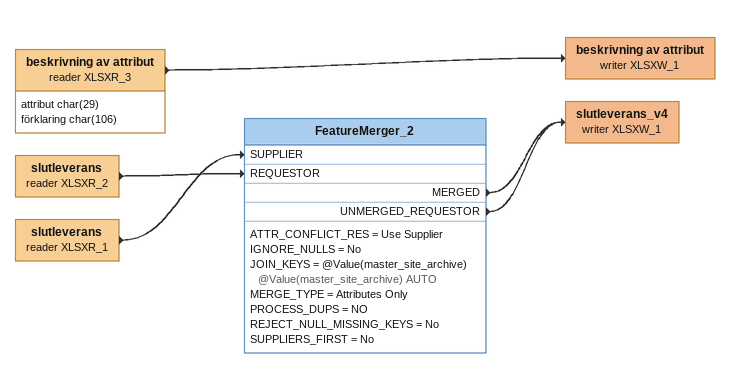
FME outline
beskrivning av attribut (reader XLSXR_3)
    attributes: attribut char(29), förklaring char(106)
    -> beskrivning av attribut (writer XLSXW_1)
beskrivning av attribut (writer XLSXW_1)
slutleverans (reader XLSXR_2)
    -> FeatureMerger_2 [REQUESTOR]
slutleverans (reader XLSXR_1)
    -> FeatureMerger_2 [SUPPLIER]
FeatureMerger_2
    ATTR_CONFLICT_RES = Use Supplier
    IGNORE_NULLS = No
    JOIN_KEYS = @Value(master_site_archive) @Value(master_site_archive) AUTO
    MERGE_TYPE = Attributes Only
    PROCESS_DUPS = NO
    REJECT_NULL_MISSING_KEYS = No
    SUPPLIERS_FIRST = No
    MERGED -> slutleverans_v4 (writer XLSXW_1)
    UNMERGED_REQUESTOR -> slutleverans_v4 (writer XLSXW_1)
slutleverans_v4 (writer XLSXW_1)
